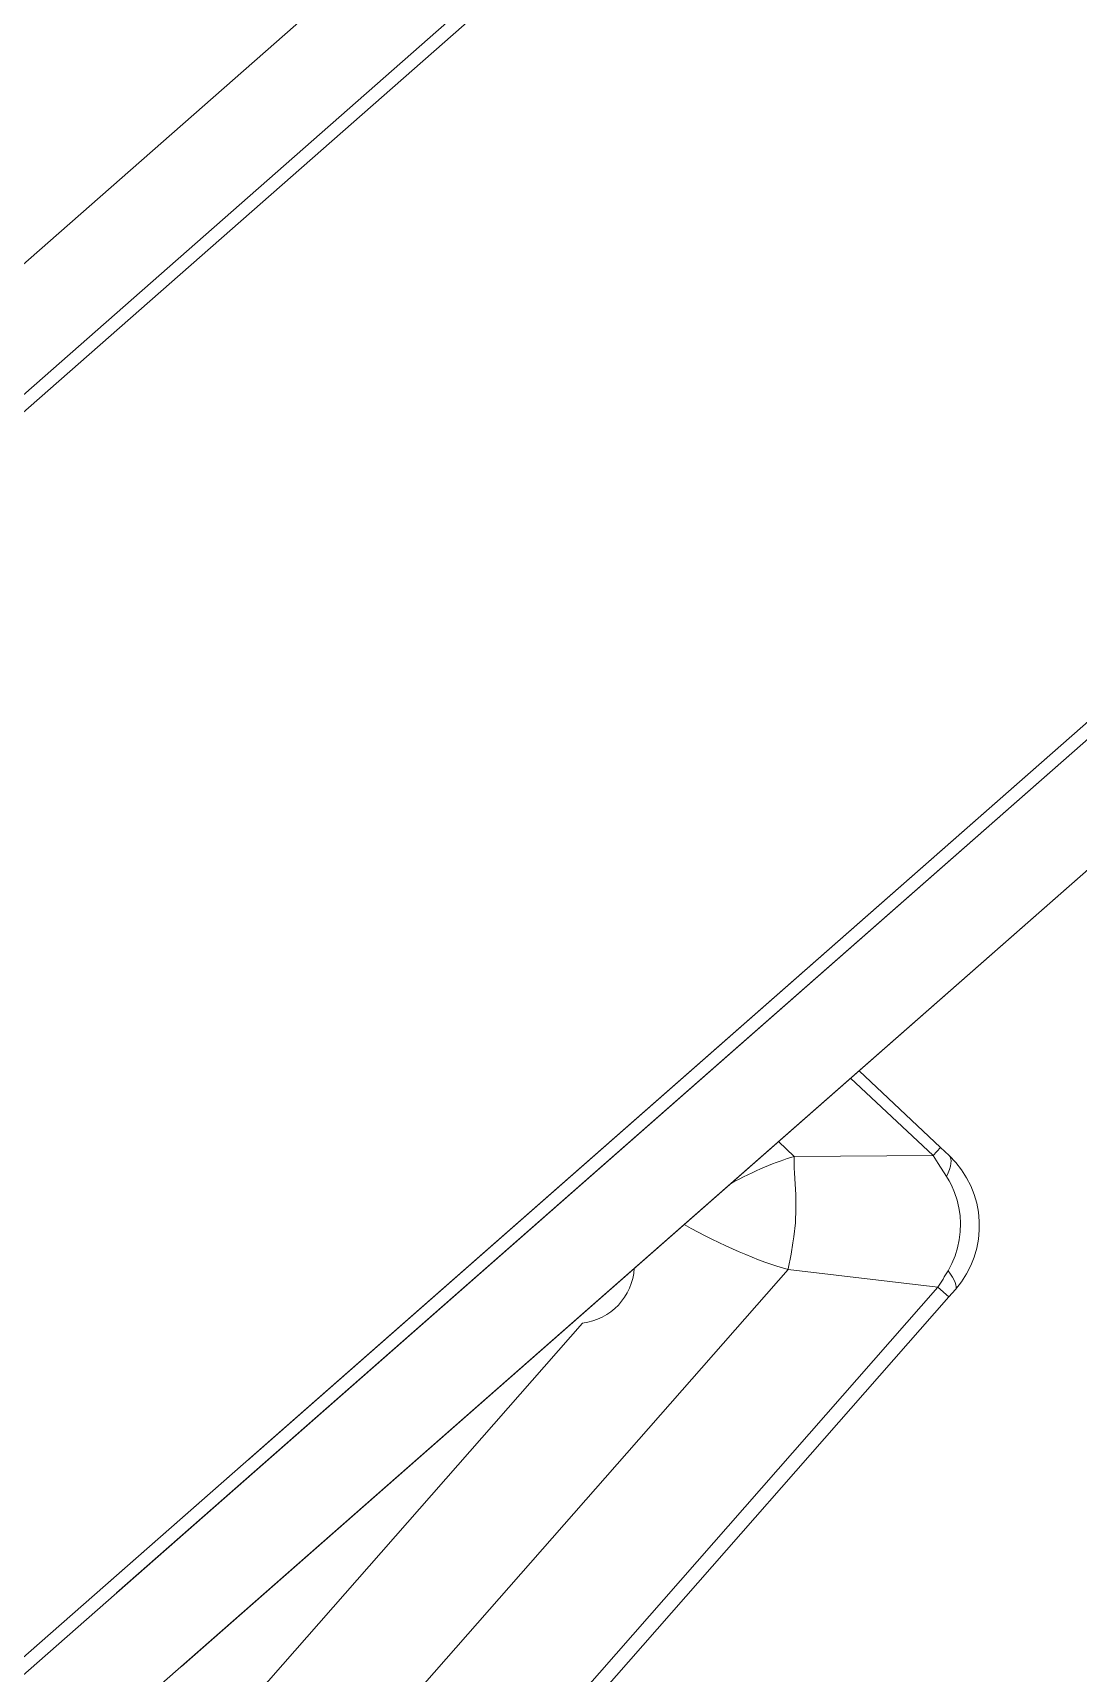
# Model space of a CAD drawing. Header units: millimetres. Extents: x 2822564 to 2991989, y -324396 to -253399.
# Drawn here: x 2841749.8 to 2841900, y -309549.6 to -309313.7 of the extents above; entities that cross this region are included whole.
import ezdxf

# ---------------------------------------------------------------- set-up
doc = ezdxf.new("R2010")
doc.units = ezdxf.units.MM
doc.linetypes.add('12017_XPLAN_GROUND$0$HIDDEN', pattern=[0.375, 0.25, -0.125])
doc.linetypes.add('DASHDOT', pattern=[1, 0.5, -0.25, 0, -0.25])
doc.layers.add('AX', color=1, linetype='DASHDOT')
doc.layers.add('coton tak bazo', color=191, linetype='Continuous', lineweight=5)
doc.layers.add('KATCHIN', color=253, linetype='12017_XPLAN_GROUND$0$HIDDEN', lineweight=5)

# ---------------------------------------------------------------- blocks, each defined once
blk = doc.blocks.new('fff')
at = {"layer": 'coton tak bazo', "ltscale": 0.4666667938232422}
for p, q in [((-1.0102031743927, 0.6952282469594201), (-1.548999861498824, 0.2214003787058639)), ((-1.0102031743927, 0.6952282474941145), (-1.536627898061247, 0.2322805150542325)), ((-1.0102031743927, 0.6733872621385293), (-1.538168906198845, 0.2090843392982706)), ((-1.0102031743927, 0.6733872616570209), (-1.525796942270386, 0.2199644752076469)), ((-1.0102031743927, 0.6733872633566467), (-1.51490514698298, 0.229542923086671)), ((-1.0102031743927, 0.6704702748509732), (-1.536722370031358, 0.2074394615728647)), ((-1.0102031743927, 0.6704702739939188), (-1.524350406102898, 0.2183195974822408)), ((-1.0102031743927, 0.6704702739878864), (-1.513458610815492, 0.2278980453612648)), ((-0.8750843762646715, 0.5810840345836824), (-1.433469814263594, 0.09002945178647781)), ((-0.8717674246982726, 0.5810840345836823), (-1.432023279025982, 0.08838457400918087)), ((-0.8469317181704732, 0.5810840345836824), (-1.42119232323512, 0.07606853416259529)), ((-0.8750835925783867, 0.5810840345836823), (-1.371055920312701, 0.144916707046315)), ((-0.871766641269629, 0.5810840345836823), (-1.369609384584205, 0.1432718288300255)), ((-0.8469309344579494, 0.5810840345836823), (-1.358778428819289, 0.1309557894483779)), ((-0.8750817080249524, 0.5810840345836823), (-1.347755970406583, 0.1654054600692263)), ((-0.871764755921806, 0.5810840345836823), (-1.346309435168971, 0.1637605822919294))]:
    blk.add_line(p, q, dxfattribs=at)
at = {"layer": 'coton tak bazo', "ltscale": 0.01084612067115638}
blk.add_line((-1.245513026537689, 0.2305624329965575), (-1.231870043570173, 0.2177119389129806), dxfattribs=at)
at = {"layer": 'coton tak bazo', "ltscale": 0.01094689942543083}
blk.add_line((-1.246910157317174, 0.2293337696280301), (-1.2331403133472, 0.2163639736864805), dxfattribs=at)
at = {"layer": 'coton tak bazo', "ltscale": 0.002108543331937237}
blk.add_line((-1.258976966335871, 0.2187219932390757), (-1.25632454983239, 0.2162239463085632), dxfattribs=at)
at = {"layer": 'coton tak bazo', "ltscale": 0.001071867160384626}
blk.add_line((-1.2331403133472, 0.2163639736864805), (-1.231870043570173, 0.2177119389129806), dxfattribs=at)
at = {"layer": 'coton tak bazo', "ltscale": 0.001124588928727452}
blk.add_line((-1.231870043570173, 0.2177119389129806), (-1.230455293960653, 0.2163797013419809), dxfattribs=at)
at = {"layer": 'coton tak bazo'}
for p, q in [((-1.25632454983239, 0.2162239463085632), (-1.256361180202888, 0.2153727284094716)), ((-1.256361180202888, 0.2153727284094716), (-1.256340229764294, 0.2142833471926434)), ((-1.256340229764294, 0.2142833471926434), (-1.25629737641488, 0.2134625271061933)), ((-1.2331403133472, 0.2163639736864805), (-1.23226282730593, 0.215033277634343)), ((-1.23226282730593, 0.215033277634343), (-1.230878827765519, 0.2128541159873176)), ((-1.25629737641488, 0.2134625271061933), (-1.25617578586316, 0.2116049002183454)), ((-1.25617578586316, 0.2116049002183454), (-1.256083493736107, 0.2098584468188208)), ((-1.230458235559075, 0.2121442767238762), (-1.230878827765519, 0.2128541159873176)), ((-1.230077031048083, 0.2114138447449906), (-1.230458235559075, 0.2121442767238762)), ((-1.22954547065354, 0.2101950202969824), (-1.230077031048083, 0.2114138447449906)), ((-1.256083493736107, 0.2098584468188208), (-1.256049509850644, 0.2075234916542541)), ((-1.229122890063695, 0.2089374150920309), (-1.22954547065354, 0.2101950202969824)), ((-1.228812038723179, 0.2076491461189673), (-1.229122890063695, 0.2089374150920309)), ((-1.256049509850644, 0.2075234916542541), (-1.256152338782038, 0.2051454690502092)), ((-1.228615980755683, 0.2063406848443288), (-1.228812038723179, 0.2076491461189673)), ((-1.228535356487599, 0.2050202463661343), (-1.228615980755683, 0.2063406848443288)), ((-1.256152338782038, 0.2051454690502092), (-1.256400150702353, 0.2027935633361391)), ((-1.228741818623848, 0.2022754514836166), (-1.228575573854481, 0.2036435725061315)), ((-1.228575573854481, 0.2036435725061315), (-1.228535356487599, 0.2050202463661343)), ((-1.256546668261492, 0.2017947957878898), (-1.256878466205069, 0.1998992331176274)), ((-1.256400150702353, 0.2027935633361391), (-1.256546668261492, 0.2017947957878898)), ((-1.229447048603295, 0.1996116992182502), (-1.229033314312865, 0.2009279775716746)), ((-1.229033314312865, 0.2009279775716746), (-1.228741818623848, 0.2022754514836166)), ((-1.256878466205069, 0.1998992331176274), (-1.257359716858766, 0.1974105068606968)), ((-1.230626701127827, 0.1971136021961282), (-1.229979574047673, 0.198336671931441)), ((-1.229979574047673, 0.198336671931441), (-1.229447048603295, 0.1996116992182502)), ((-1.257359716858766, 0.1974105068606968), (-1.257378316204068, 0.1973098797202226))]:
    blk.add_line(p, q, dxfattribs=at)
at = {"layer": 'coton tak bazo', "ltscale": 0.01341704811019956}
blk.add_line((-1.2331403133472, 0.2163639736864805), (-1.25632454983239, 0.2162239463085632), dxfattribs=at)
at = {"layer": 'coton tak bazo', "ltscale": 0.09464294082442844}
blk.add_line((-1.257378316204068, 0.1973098797202226), (-1.365287882536956, 0.07442033897129224), dxfattribs=at)
at = {"layer": 'coton tak bazo', "ltscale": 0.01460562701285717}
blk.add_line((-1.232314659314045, 0.1943440551809312), (-1.257378316204068, 0.1973098797202226), dxfattribs=at)
at = {"layer": 'coton tak bazo', "ltscale": 0.1102464735703377}
blk.add_line((-1.232314659314045, 0.1943440551809312), (-1.358015135882497, 0.05119416712577241), dxfattribs=at)
at = {"layer": 'coton tak bazo', "ltscale": 0.1102462353886916}
blk.add_line((-1.230494749373728, 0.1927457497997719), (-1.356195414007855, 0.0495965741477416), dxfattribs=at)
at = {"layer": 'coton tak bazo', "ltscale": 0.001401688176785763}
blk.add_line((-1.232314659314045, 0.1943440551809312), (-1.230494749373728, 0.1927457497997719), dxfattribs=at)
at = {"layer": 'coton tak bazo', "ltscale": 0.0009645363217089568}
blk.add_line((-1.229395018304086, 0.1939981645530674), (-1.230494749373728, 0.1927457497997719), dxfattribs=at)
at = {"layer": 'coton tak bazo', "ltscale": 0.0776243741799027}
blk.add_line((-1.291726607990452, 0.1883693650924338), (-1.380232490659772, 0.08757807015177299), dxfattribs=at)
at = {"layer": 'coton tak bazo'}
for centre, radius, start, end in [((-1.241513472377649, 0.2046394625117104), 0.01612787479282969, 318.712979867976, 46.71384233632124), ((-1.292894036638923, 0.1981354761606899), 0.009835204925189666, 276.8145248431868, 356.4607357661526), ((-1.311728517285084, 0.2446222224842515), 0.09399244417787661, 327.6612278047428, 329.6384018937499)]:
    blk.add_arc(centre, radius, start, end, dxfattribs=at)
for centre, major_axis, ratio, start_param, end_param in [((-1.270995498059084, 0.2006473300864703), (-0.022114606329205, -0.01511772263480705), 0.2733484197893002, 3.817282467454925, 4.348851469615887), ((-1.237367152570447, 0.2090424927591209), (-0.006911176000514627, -0.007337485762438655), 0.3000668827876607, 2.369714965660061, 3.14159292623888), ((-1.272339430673779, 0.2104469514002989), (0.0233714702847144, -0.01305570222924574), 0.2270826110149915, 4.735465991785515, 5.526656130934467), ((-1.236969416982792, 0.200649203415915), (0.007574398779795855, -0.006651039019360106), 0.213520078817421, 8.49130209765481e-07, 0.7893921491968122)]:
    blk.add_ellipse(centre, major_axis=major_axis, ratio=ratio, start_param=start_param, end_param=end_param, dxfattribs=at)
blk = doc.blocks.new('Surgery Zone')
at = {"layer": 'KATCHIN', "color": 85, "ltscale": 1.1, "true_color": 0x58ba48}
blk.add_circle((1610637.799317755, -562746.6739985349, 1.200298341608669e-08), 2200, dxfattribs=at)
at = {"layer": 'coton tak bazo', "xscale": 860.0000000000005, "yscale": 860.0000000000005, "zscale": 860.0000000000005, "rotation": 180}
blk.add_blockref('fff', (1610029.188587715, -564186.8777287796, -0.0004825459414850194), dxfattribs=at)

msp = doc.modelspace()

# ---------------------------------------------------------------- block references
at = {"layer": 'AX', "rotation": 180}
msp.add_blockref('Surgery Zone', (4452968.858796784, -873848.1157608684, -1.196809361820052e-08), dxfattribs=at)

doc.saveas('drawing.dxf')
